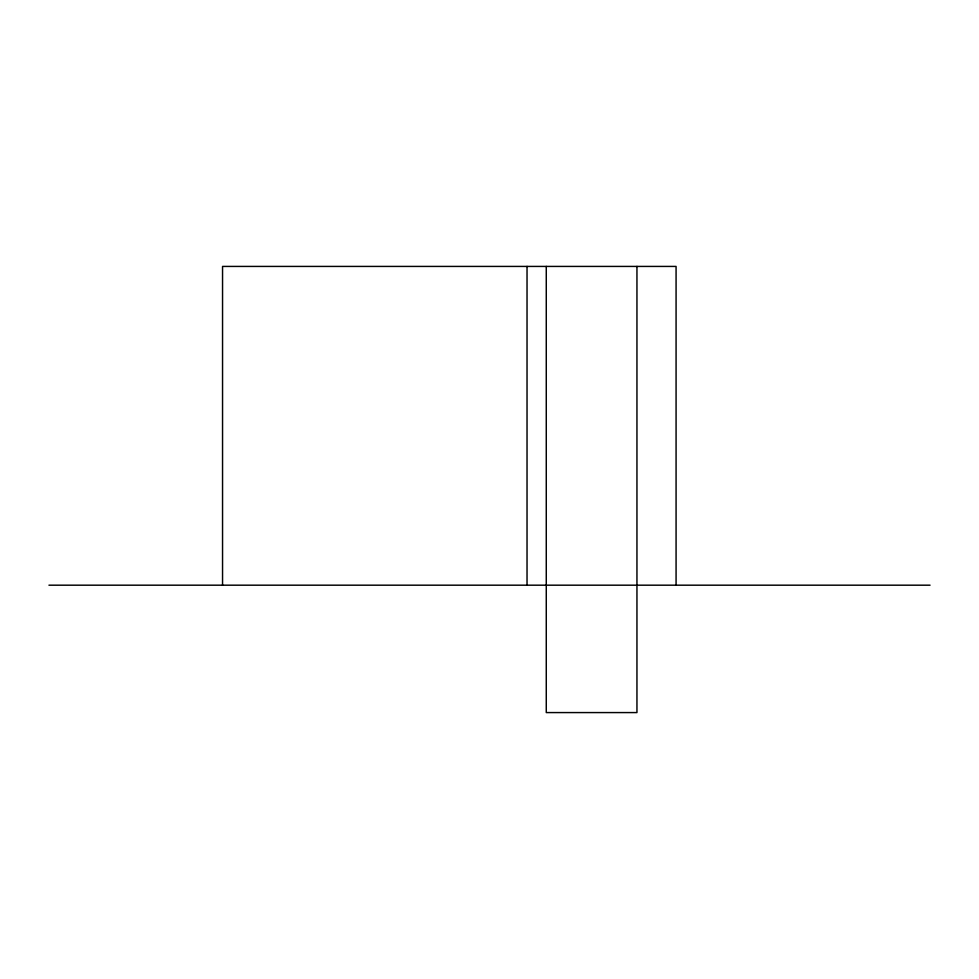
<?xml version="1.0" encoding="UTF-8"?>
<svg xmlns="http://www.w3.org/2000/svg" width="979" height="979" viewBox="0 0 979 979"><rect width="100%" height="100%" fill="white"/><g stroke="black" fill="none" stroke-linecap="round" stroke-linejoin="round"><path stroke-width="1.47" d="M48.95 585.185L930.05 585.185M676.073 585.185L676.073 266.423L222.551 266.423L222.551 585.185M636.95 266.423L636.95 712.577L546.27 712.577L546.27 266.423M527.032 266.423L527.032 585.185"/></g></svg>
